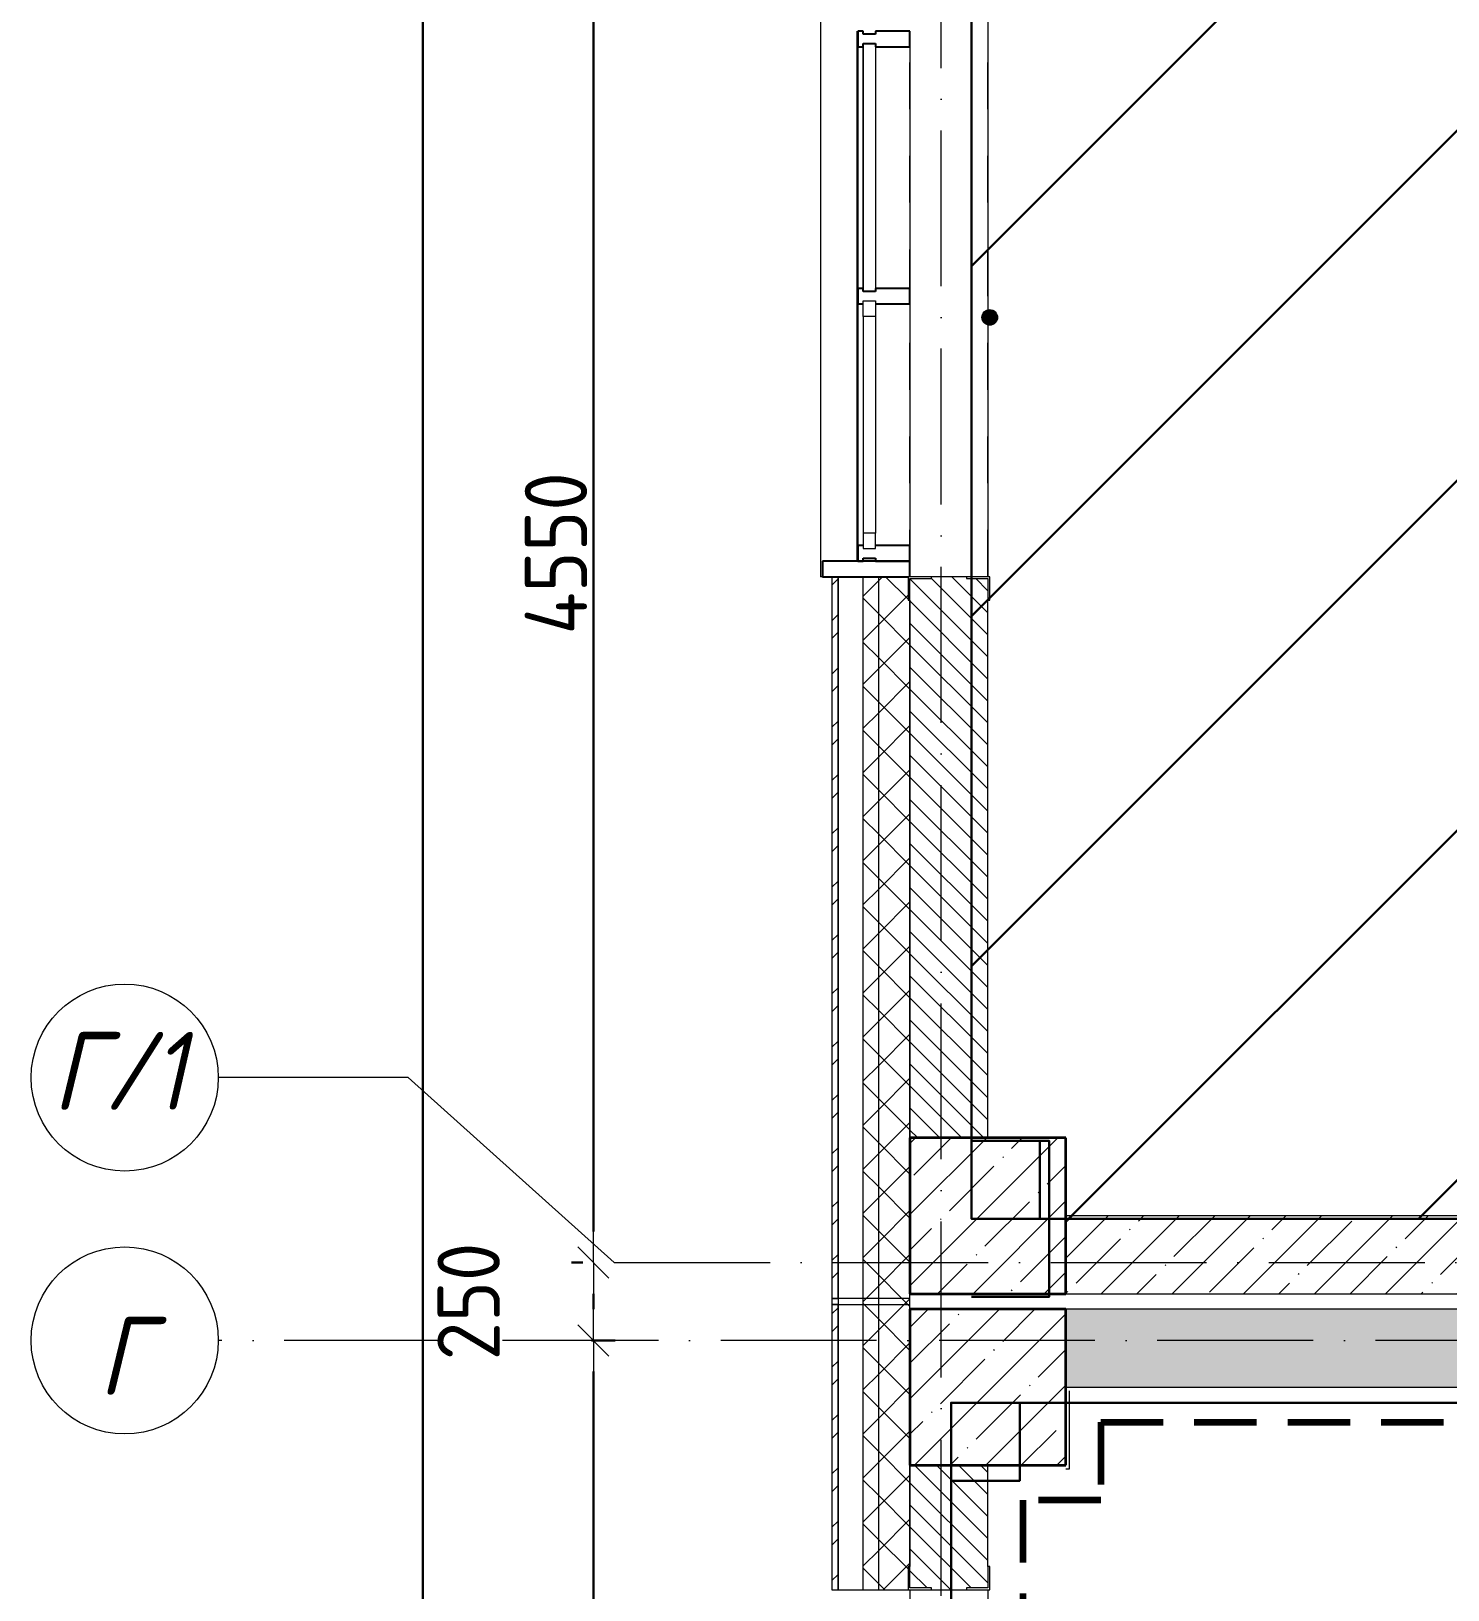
# Model space of a CAD drawing. Header units: millimetres. Extents: x -17017 to 628417, y -109036 to 199237.
# Drawn here: x -12989 to -8445, y -95815 to -90815 of the extents above; entities that cross this region are included whole.
import ezdxf

# ---------------------------------------------------------------- set-up
doc = ezdxf.new("R2010")
doc.units = ezdxf.units.MM
for name, pattern in [('50_200_ШТРИХ_1Т_ш5_п1_п1_', [700, 500, -100, 0, -100]), ('Штрих короткий', [300, 150, -150]), ('Штриховая _2 мм - 1 мм_', [300, 200, -100])]:
    doc.linetypes.add(name, pattern=pattern)
for name, color, linetype, lineweight in [('0-1', 7, 'Continuous', 5), ('0-2', 7, 'Continuous', 9), ('Импосты витража', 7, 'Continuous', 9), ('Импосты витража-1', 7, 'Continuous', 25), ('Каркас_Импост', 7, 'Continuous', 13), ('Каркас_Импост-1', 7, 'Continuous', 9), ('Марки стен', 7, 'Continuous', 9), ('Несущие колонны', 7, 'Continuous', 9), ('Несущие колонны-1', 7, 'Continuous', 35), ('Обобщенные модели', 7, 'Continuous', 9), ('Общие ребра', 7, 'Continuous', 9), ('Окна', 7, 'Continuous', 9), ('Оси', 7, 'Continuous', 9), ('Оси-1', 7, 'Continuous', 20), ('Оси-2', 7, '50_200_ШТРИХ_1Т_ш5_п1_п1_', 9), ('Остекление-1', 7, 'Continuous', 9), ('Перемычка-1', 7, 'Штрих короткий', 9), ('Размеры', 7, 'Continuous', 15), ('Стены', 7, 'Continuous', 9), ('Стены-1', 7, 'Continuous', 13), ('стяжа', 7, 'Continuous', 30), ('Штриховка разреза-1', 7, 'Continuous', 9)]:
    doc.layers.add(name, color=color, linetype=linetype, lineweight=lineweight)
doc.layers.add('СТ-1_1', color=7, linetype='Штриховая _2 мм - 1 мм_', lineweight=90, true_color=0x888888)
doc.layers.get('0-2').off()
doc.styles.add('ISOCPEUR_I_1', font='isocpeui.ttf', dxfattribs={"width": 0.85, "height": 2.5})
doc.styles.add('СПДС', font='isocpeur.ttf', dxfattribs={"width": 0.9})
doc.dimstyles.new('Размера А3', dxfattribs={"dimtxt": 200, "dimasz": 100, "dimexe": 70, "dimexo": 100, "dimgap": 20, "dimtad": 1, "dimdec": 0, "dimrnd": 10, "dimzin": 0, "dimdsep": 46, "dimtxsty": 'СПДС', "dimblk": 'ARROWHEAD_6', "dimcen": 1, "dimclrd": 256, "dimclre": 256, "dimclrt": 256, "dimazin": 0, "dimtfac": 1, "dimtdec": 0, "dimtmove": 2, "dimatfit": 3, "dimfxl": 1, "dimtolj": 1, "dimtzin": 0, "dimarcsym": 0})
pattern_1 = [(135, (0, 0), (-35.35534, -35.35534), [])]
pattern_2 = [(45, (0, 0), (-70.71068, 70.71068), []), (135, (0, 0), (-70.71068, -70.71068), [])]
pattern_3 = [(45, (0, 0), (-114.04925, 114.04925), []), (45, (114.05, 0), (-114.04925, 114.04925), [201.612, -40.322, 3.353, -36.97])]
pattern_4 = [(45, (0, 0), (-85.5366, 85.5366), []), (45, (57.02, 0), (-85.5366, 85.5366), [])]

# ---------------------------------------------------------------- blocks, each defined once
blk = doc.blocks.new('Ось сетки - Круг_Ø6_00__ISO-2_5_0_9K_-16731441-АИ2_02_План отделки стен 2-го этажа _Часть 2_')
at = {"layer": 'Оси-1'}
blk.add_circle((0, 0), 3, dxfattribs=at)
blk = doc.blocks.new('ARROWHEAD_6')
at = {"color": 0, "linetype": 'Continuous'}
for p, q in [((0, 0), (-1, 0)), ((-0.5, -0.5), (0.5, 0.5))]:
    blk.add_line(p, q, dxfattribs=at)
blk = doc.blocks.new('*D675')
at = {"layer": 'Defpoints', "color": 0, "transparency": 16777216}
for p in [(-11291.7, -95015.3), (-11185.6, -95015.3), (-11291.7, -98415.3)]:
    blk.add_point(p, dxfattribs=at)
at = {"layer": 'Размеры', "lineweight": -2, "transparency": 16777216}
for p, q in [((-11191.7, -95015.3), (-11115.6, -95015.3)), ((-11185.6, -98315.3), (-11185.6, -95115.3)), ((-11191.7, -98415.3), (-11115.6, -98415.3))]:
    blk.add_line(p, q, dxfattribs=at)
at = {"layer": 'Размеры', "lineweight": -2, "transparency": 16777216, "xscale": 100, "yscale": 100, "zscale": 100}
for p, rotation in [((-11185.6, -95015.3), 90), ((-11185.6, -98415.3), 270)]:
    blk.add_blockref('ARROWHEAD_6', p, dxfattribs=dict(at, rotation=rotation))
at = {"layer": 'Размеры', "transparency": 16777216, "insert": (-11305.6, -96715.3), "char_height": 200, "width": 2.564, "attachment_point": 5, "rotation": 90, "style": 'СПДС'}
blk.add_mtext('\\A1;3400', dxfattribs=at)
blk = doc.blocks.new('*D676')
at = {"layer": 'Defpoints', "color": 0, "transparency": 16777216}
for p in [(-11185.6, -94765.3), (-11118.8, -94765.3), (-11291.7, -95015.3)]:
    blk.add_point(p, dxfattribs=at)
at = {"layer": 'Размеры', "lineweight": -2, "transparency": 16777216}
for p, q in [((-11218.8, -94765.3), (-11255.6, -94765.3)), ((-11185.6, -94915.3), (-11185.6, -94865.3)), ((-11191.7, -95015.3), (-11115.6, -95015.3))]:
    blk.add_line(p, q, dxfattribs=at)
at = {"layer": 'Размеры', "lineweight": -2, "transparency": 16777216, "xscale": 100, "yscale": 100, "zscale": 100}
for p, rotation in [((-11185.6, -94765.3), 90), ((-11185.6, -95015.3), 270)]:
    blk.add_blockref('ARROWHEAD_6', p, dxfattribs=dict(at, rotation=rotation))
at = {"layer": 'Размеры', "transparency": 16777216, "insert": (-11585.6, -94890.3), "char_height": 200, "width": 1.866, "attachment_point": 5, "rotation": 90, "style": 'СПДС'}
blk.add_mtext('\\A1;250', dxfattribs=at)
blk = doc.blocks.new('*D677')
at = {"layer": 'Defpoints', "color": 0, "transparency": 16777216}
for p in [(-11291.7, -90215.3), (-11185.6, -90215.3), (-11118.8, -94765.3)]:
    blk.add_point(p, dxfattribs=at)
at = {"layer": 'Размеры', "lineweight": -2, "transparency": 16777216}
for p, q in [((-11191.7, -90215.3), (-11115.6, -90215.3)), ((-11185.6, -94665.3), (-11185.6, -90315.3)), ((-11218.8, -94765.3), (-11255.6, -94765.3))]:
    blk.add_line(p, q, dxfattribs=at)
at = {"layer": 'Размеры', "lineweight": -2, "transparency": 16777216, "xscale": 100, "yscale": 100, "zscale": 100}
for p, rotation in [((-11185.6, -90215.3), 90), ((-11185.6, -94765.3), 270)]:
    blk.add_blockref('ARROWHEAD_6', p, dxfattribs=dict(at, rotation=rotation))
at = {"layer": 'Размеры', "transparency": 16777216, "insert": (-11305.6, -92490.3), "char_height": 200, "width": 2.564, "attachment_point": 5, "rotation": 90, "style": 'СПДС'}
blk.add_mtext('\\A1;4550', dxfattribs=at)
blk = doc.blocks.new('*D686')
at = {"layer": 'Defpoints', "color": 0, "transparency": 16777216}
for p in [(-11838.1, -56765.3), (-11732, -56765.3), (-11838.1, -106215.3)]:
    blk.add_point(p, dxfattribs=at)
at = {"layer": 'Размеры', "lineweight": -2, "transparency": 16777216}
for p, q in [((-11738.1, -56765.3), (-11662, -56765.3)), ((-11732, -106115.3), (-11732, -56865.3)), ((-11738.1, -106215.3), (-11662, -106215.3))]:
    blk.add_line(p, q, dxfattribs=at)
at = {"layer": 'Размеры', "lineweight": -2, "transparency": 16777216, "xscale": 100, "yscale": 100, "zscale": 100}
for p, rotation in [((-11732, -56765.3), 90), ((-11732, -106215.3), 270)]:
    blk.add_blockref('ARROWHEAD_6', p, dxfattribs=dict(at, rotation=rotation))
at = {"layer": 'Размеры', "transparency": 16777216, "insert": (-11852, -81490.3), "char_height": 200, "width": 3.261, "attachment_point": 5, "rotation": 90, "style": 'СПДС'}
blk.add_mtext('\\A1;49450', dxfattribs=at)
blk = doc.blocks.new('BSC_Колонна _Прямоугольная - 500х500-V41-АИ2_02_План отделки стен 2-го этажа _Часть 2_')
at = {"layer": 'Несущие колонны'}
h = blk.add_hatch(dxfattribs=at)
h.set_pattern_fill('FP_49', color=256, style=0, pattern_type=2)
h.set_pattern_definition([(45, (-150, -11600), (-114.0493, 114.0493), []), (45, (-35.95, -11600), (-114.0493, 114.0493), [201.612, -40.322, 3.353, -36.97])])
h.paths.add_polyline_path([(-250, -250), (250, -250), (250, 250), (-250, 250)], flags=0)
at = {"layer": 'Несущие колонны-1'}
for p, q in [((250, 250), (-250, 250)), ((-250, 250), (-250, -250)), ((250, -250), (250, 250)), ((-250, -250), (250, -250))]:
    blk.add_line(p, q, dxfattribs=at)
blk = doc.blocks.new('Проем_Дверь_Прямоугольный - 1800х2700h_оконные проемы-25805030-АИ2_02_План отделки стен 2-го этажа _Часть 2_')
at = {"layer": 'Перемычка-1'}
for p, q in [((900, 125), (-900, 125)), ((900, -125), (-900, -125))]:
    blk.add_line(p, q, dxfattribs=at)
blk = doc.blocks.new('BSC_Колонна _Прямоугольная - 500х500-V148-АИ2_02_План отделки стен 2-го этажа _Часть 2_')
at = {"layer": 'Несущие колонны'}
h = blk.add_hatch(dxfattribs=at)
h.set_pattern_fill('FP_149', color=256, style=0, pattern_type=2)
h.set_pattern_definition([(45, (-150, -11050), (-114.0493, 114.0493), []), (45, (-35.95, -11050), (-114.0493, 114.0493), [201.612, -40.322, 3.353, -36.97])])
h.paths.add_polyline_path([(-250, -250), (250, -250), (250, 250), (-250, 250)], flags=0)
at = {"layer": 'Несущие колонны-1'}
for p, q in [((250, 250), (-250, 250)), ((-250, 250), (-250, -250)), ((250, -250), (250, 250)), ((-250, -250), (250, -250))]:
    blk.add_line(p, q, dxfattribs=at)
blk = doc.blocks.new('PNS_Панель прямоугольная2 - Нр_Стекло - 40мм-26243474-АИ2_02_План отделки стен 2-го этажа _Часть 2_')
at = {"layer": 'Каркас_Импост'}
for p, q in [((-397.5, 0), (-397.5, 40)), ((-397.5, 40), (-347.5, 40)), ((-347.5, 40), (-347.5, 0)), ((397.5, 40), (347.5, 40)), ((347.5, 40), (347.5, 0)), ((397.5, 0), (397.5, 40)), ((-347.5, 0), (-397.5, 0)), ((347.5, 0), (397.5, 0))]:
    blk.add_line(p, q, dxfattribs=at)
at = {"layer": 'Каркас_Импост-1'}
for p, q in [((-347.5, 40), (347.5, 40)), ((-347.5, 0), (347.5, 0))]:
    blk.add_line(p, q, dxfattribs=at)
blk = doc.blocks.new('Прямоугольный импост - Импост структурный с накладкой - 150мм-25647633-АИ2_02_План отделки стен 2-го этажа _Часть 2_')
at = {"layer": 'Импосты витража-1'}
for p, q in [((-25, 0), (-25, 17)), ((-25, 17), (25, 17)), ((-15, 0), (-25, 0)), ((-15, -40), (-15, 0)), ((25, 17), (25, 0)), ((-25, -150), (-25, -40)), ((-25, -40), (-15, -40)), ((25, -40), (25, -150)), ((25, -150), (-25, -150))]:
    blk.add_line(p, q, dxfattribs=at)
blk = doc.blocks.new('Прямоугольный импост - Импост структурный с накладкой - 150мм-25647642-АИ2_02_План отделки стен 2-го этажа _Часть 2_')
at = {"layer": 'Импосты витража'}
for p, q in [((42475, -100), (43250, -100)), ((42475, -267), (43250, -267))]:
    blk.add_line(p, q, dxfattribs=at)
blk = doc.blocks.new('Прямоугольный импост - Импост структурный с накладкой - 150мм-V150-АИ2_02_План отделки стен 2-го этажа _Часть 2_')
at = {"layer": 'Импосты витража-1'}
for p, q in [((-25, 0), (-25, 17)), ((-25, 17), (25, 17)), ((25, 0), (15, 0)), ((15, 0), (15, -40)), ((25, 17), (25, 0)), ((-25, -150), (-25, -40)), ((15, -40), (25, -40)), ((25, -40), (25, -150)), ((25, -150), (-25, -150))]:
    blk.add_line(p, q, dxfattribs=at)
blk = doc.blocks.new('PNS_Панель прямоугольная1 - Нр_Стекло - 40мм-25259299-АИ2_02_План отделки стен 2-го этажа _Часть 2_')
at = {"layer": 'Остекление-1'}
for p, q in [((-387.5, 40), (387.5, 40)), ((-397.5, 0), (397.5, 0)), ((387.5, 0), (-387.5, 0))]:
    blk.add_line(p, q, dxfattribs=at)
blk = doc.blocks.new('Прямоугольный импост - Импост структурный с накладкой - 150мм-25647644-АИ2_02_План отделки стен 2-го этажа _Часть 2_')
at = {"layer": 'Импосты витража-1'}
for p, q in [((-25, 0), (-25, 17)), ((-25, 17), (25, 17)), ((-15, 0), (-25, 0)), ((-15, -40), (-15, 0)), ((25, 0), (15, 0)), ((15, 0), (15, -40)), ((25, 17), (25, 0)), ((-25, -150), (-25, -40)), ((-25, -40), (-15, -40)), ((15, -40), (25, -40)), ((25, -40), (25, -150)), ((25, -150), (-25, -150))]:
    blk.add_line(p, q, dxfattribs=at)
blk = doc.blocks.new('Прямоугольный импост - Откос НВФ_50х280 мм-25993834-АИ2_02_План отделки стен 2-го этажа _Часть 2_')
at = {"layer": 'Импосты витража-1'}
for p, q in [((-50, 130), (0, 130)), ((-50, -150), (-50, 130)), ((0, 130), (0, -144)), ((0, -150), (-50, -150))]:
    blk.add_line(p, q, dxfattribs=at)
blk = doc.blocks.new('Фахверк_СКБ_Уголок - 250_2700-27497298-АИ2_02_План отделки стен 2-го этажа _Часть 2_')
at = {"layer": 'Обобщенные модели'}
for p, q in [((200, 181), (125, 181)), ((125, 181), (125, 106)), ((131, 106), (131, 175)), ((131, 175), (200, 175)), ((200, 175), (200, 181)), ((125, 106), (131, 106)), ((131, -6), (125, -6)), ((125, -6), (125, -81)), ((131, -75), (131, -6)), ((125, -81), (200, -81)), ((200, -75), (131, -75)), ((200, -81), (200, -75))]:
    blk.add_line(p, q, dxfattribs=at)
blk = doc.blocks.new('Стены 5 - Стены 4-30145060-АИ2_02_План отделки стен 2-го этажа _Часть 2_')
at = {"layer": 'Стены-1'}
for p, q in [((-1843.5, 41030.2), (-1843.5, 41010.2)), ((-1593.5, 41030.2), (-1843.5, 41030.2)), ((-1843.5, 41010.2), (-1593.5, 41010.2)), ((-1593.5, 41010.2), (-1593.5, 41030.2))]:
    blk.add_line(p, q, dxfattribs=at)
blk = doc.blocks.new('Отлив_СКБ - Отлив витража_120_НВФ-31885689-АИ2_02_План отделки стен 2-го этажа _Часть 2_')
at = {"layer": 'Окна'}
for p, q in [((0, 113), (0, 120)), ((1800, 120), (0, 120)), ((1800, 120), (1800, 113)), ((50, 2), (1750, 2))]:
    blk.add_line(p, q, dxfattribs=at)
blk = doc.blocks.new('0125-Р-ОО-Ш2-АР-о_23_10_2024_rvt-1-АИ2_02_План отделки стен 2-го этажа _Часть 2_')
at = {"layer": 'Штриховка разреза-1'}
h = blk.add_hatch(dxfattribs=at)
h.set_pattern_fill('FP_80', color=256, style=0, pattern_type=2)
h.set_pattern_definition(pattern_4)
h.paths.add_polyline_path([(-350, 11335), (-330, 11335), (-330, 13650), (-350, 13650), (-350, 12505.4)], flags=0)
h.paths.add_polyline_path([(-350, 15450), (-330, 15450), (-330, 16900), (-350, 16900), (-350, 16201.6)], flags=0)
h.paths.add_polyline_path([(-330, 18700), (-330, 19900), (-350, 19900), (-350, 18700)], flags=0)
h.paths.add_polyline_path([(-330, 21700), (-330, 22900), (-350, 22900), (-350, 21700)], flags=0)
h.paths.add_polyline_path([(-330, 24700), (-330, 25900), (-350, 25900), (-350, 24700)], flags=0)
h.paths.add_polyline_path([(-330, 27700), (-330, 28625), (-350, 28625), (-350, 27700)], flags=0)
h = blk.add_hatch(dxfattribs=at)
h.set_pattern_fill('FP_81', color=256, style=0, pattern_type=2)
h.set_pattern_definition(pattern_2)
h.paths.add_polyline_path([(-200, 11335), (-200, 13650), (-250, 13650), (-250, 11335)], flags=0)
h.paths.add_polyline_path([(-200, 15450), (-200, 16900), (-250, 16900), (-250, 15450)], flags=0)
h.paths.add_polyline_path([(-200, 18700), (-200, 19900), (-250, 19900), (-250, 18700)], flags=0)
h.paths.add_polyline_path([(-200, 21700), (-200, 22900), (-250, 22900), (-250, 21700)], flags=0)
h.paths.add_polyline_path([(-200, 24700), (-200, 25900), (-250, 25900), (-250, 24700)], flags=0)
h.paths.add_polyline_path([(-200, 27700), (-200, 28550), (-250, 28550), (-250, 27700)], flags=0)
h = blk.add_hatch(dxfattribs=at)
h.set_pattern_fill('FP_81', color=256, style=0, pattern_type=2)
h.set_pattern_definition(pattern_2)
h.paths.add_polyline_path([(-200, 11335), (-100, 11335), (-100, 13575), (-106, 13575), (-106, 13650), (-200, 13650), (-200, 11350)], flags=0)
h.paths.add_polyline_path([(-106, 15450), (-106, 15525), (-100, 15525), (-100, 16825), (-106, 16825), (-106, 16900), (-200, 16900), (-200, 15450)], flags=0)
h.paths.add_polyline_path([(-200, 18700), (-106, 18700), (-106, 18775), (-100, 18775), (-100, 19825), (-106, 19825), (-106, 19900), (-200, 19900), (-200, 18973.7)], flags=0)
h.paths.add_polyline_path([(-200, 21700), (-106, 21700), (-106, 21775), (-100, 21775), (-100, 22825), (-106, 22825), (-106, 22900), (-200, 22900), (-200, 21706)], flags=0)
h.paths.add_polyline_path([(-106, 24700), (-106, 24775), (-100, 24775), (-100, 25825), (-106, 25825), (-106, 25900), (-200, 25900), (-200, 24700)], flags=0)
h.paths.add_polyline_path([(-106, 27700), (-106, 27775), (-100, 27775), (-100, 28550), (-200, 28550), (-200, 27700)], flags=0)
h = blk.add_hatch(dxfattribs=at)
h.set_pattern_fill('FP_2', color=256, style=0, pattern_type=2)
h.set_pattern_definition(pattern_1)
h.paths.add_polyline_path([(-100, 11850), (150, 11850), (149.2, 13644), (81, 13644), (81, 13650), (-31, 13650), (-31, 13644), (-100, 13644), (-100, 12505.4)], flags=0)
h.paths.add_polyline_path([(81, 15450), (81, 15456), (150, 15456), (150, 15750), (-100, 15750), (-100, 15456), (-31, 15456), (-31, 15450)], flags=0)
h = blk.add_hatch(dxfattribs=at)
h.set_pattern_fill('FP_1', color=256, style=0, pattern_type=2)
h.set_pattern_definition(pattern_3)
h.paths.add_polyline_path([(7450, 11350), (7450, 11600), (400, 11600), (400, 11350), (7139.2, 11350)], flags=0)
h = blk.add_hatch(dxfattribs=at)
h.set_pattern_fill('FP_80', color=256, style=0, pattern_type=2)
h.set_pattern_definition(pattern_4)
h.paths.add_polyline_path([(-350, -350), (-330, -350), (-330, 4050), (-350, 4050), (-350, 1416.9)], flags=0)
h.paths.add_polyline_path([(-330, 5850), (-330, 8600), (-350, 8600), (-350, 5850)], flags=0)
h.paths.add_polyline_path([(-330, 10400), (-330, 11315), (-350, 11315), (-350, 10400)], flags=0)
h = blk.add_hatch(dxfattribs=at)
h.set_pattern_fill('FP_81', color=256, style=0, pattern_type=2)
h.set_pattern_definition(pattern_2)
h.paths.add_polyline_path([(-250, -250), (-200, -250), (-200, 4050), (-250, 4050), (-250, 1416.9)], flags=0)
h.paths.add_polyline_path([(-250, 5850), (-200, 5850), (-200, 8600), (-250, 8600), (-250, 6961.2)], flags=0)
h.paths.add_polyline_path([(-200, 10400), (-200, 11335), (-250, 11335), (-250, 10400)], flags=0)
h = blk.add_hatch(dxfattribs=at)
h.set_pattern_fill('FP_81', color=256, style=0, pattern_type=2)
h.set_pattern_definition(pattern_2)
h.paths.add_polyline_path([(-200, -200), (-100, -200), (-100, 4050), (-200, 4050), (-200, 1416.9)], flags=0)
h.paths.add_polyline_path([(-100, 5850), (-100, 8525), (-106, 8525), (-106, 8600), (-200, 8600), (-200, 5850)], flags=0)
h.paths.add_polyline_path([(-200, 10400), (-106, 10400), (-106, 10475), (-100, 10475), (-100, 11335), (-200, 11335), (-200, 10657.3)], flags=0)
h = blk.add_hatch(dxfattribs=at)
h.set_pattern_fill('FP_1', color=256, style=0, pattern_type=2)
h.set_pattern_definition(pattern_3)
h.paths.add_polyline_path([(25900, 11050), (25900, 11300), (25000, 11300), (25000, 11050)], flags=0)
h.paths.add_polyline_path([(22900, 11050), (22900, 11300), (15250, 11300), (15250, 11050), (20187, 11050)], flags=0)
h.paths.add_polyline_path([(12731.1, 11050), (13150, 11050), (13150, 11300), (11950, 11300), (11950, 11050)], flags=0)
h.paths.add_polyline_path([(7139.2, 11050), (7950, 11050), (7950, 11300), (400, 11300), (400, 11050), (5275.2, 11050)], flags=0)
h = blk.add_hatch(dxfattribs=at)
h.set_pattern_fill('FP_2', color=256, style=0, pattern_type=2)
h.set_pattern_definition(pattern_1)
h.paths.add_polyline_path([(147.3, 8150), (150, 8150), (150, 8594), (81, 8594), (81, 8600), (-31, 8600), (-31, 8594), (-100, 8594), (-100, 8150)], flags=0)
h.paths.add_polyline_path([(81, 10400), (81, 10406), (150, 10406), (150, 10800), (-100, 10800), (-100, 10406), (-31, 10406), (-31, 10400)], flags=0)
at = {"layer": 'Общие ребра'}
for p, q in [((-330, 13650), (-330, 11335)), ((-330, 11335), (-330, 13650)), ((-250, 11335), (-250, 13650)), ((-200, 11335), (-200, 13650)), ((-100, 11850), (-100, 13575)), ((-100, 13575), (-100, 11850)), ((-330, 10400), (-330, 11315)), ((-330, 11315), (-330, 10400)), ((-250, 10400), (-250, 11335)), ((-200, 10400), (-200, 11335)), ((-100, 10800), (-100, 10475)), ((-100, 10475), (-100, 10800))]:
    blk.add_line(p, q, dxfattribs=at)
at = {"layer": 'Стены'}
for p, q in [((150, 15447.5), (150, 13650)), ((150, 10400), (150, 8600))]:
    blk.add_line(p, q, dxfattribs=at)
at = {"layer": 'Стены-1'}
for p, q in [((-350, 13650), (-350, 11335)), ((-330, 13650), (-350, 13650)), ((-106, 13650), (-330, 13650)), ((81, 13650), (-31, 13650)), ((150, 11850), (150, 13575)), ((7150, 11600), (400, 11600)), ((-350, 11335), (-330, 11335)), ((-350, 11315), (-350, 10400)), ((-330, 11315), (-350, 11315)), ((-330, 11335), (-330, 11315)), ((-100, 11335), (-100, 11350)), ((-100, 11300), (-100, 11335)), ((400, 11350), (7450, 11350)), ((7950, 11300), (400, 11300)), ((400, 11050), (7950, 11050)), ((150, 10475), (150, 10800)), ((-350, 10400), (-330, 10400)), ((-330, 10400), (-106, 10400)), ((-31, 10400), (81, 10400))]:
    blk.add_line(p, q, dxfattribs=at)
at = {"layer": '0-2'}
for name, p, rotation in [('Отлив_СКБ - Отлив витража_120_НВФ-31885689-АИ2_02_План отделки стен 2-го этажа _Часть 2_', (-267, 13650), 90), ('Проем_Дверь_Прямоугольный - 1800х2700h_оконные проемы-25805030-АИ2_02_План отделки стен 2-го этажа _Часть 2_', (25, 14550), 269.9999999999999), ('PNS_Панель прямоугольная1 - Нр_Стекло - 40мм-25259299-АИ2_02_План отделки стен 2-го этажа _Часть 2_', (-250, 14962.5), 269.9999999999977), ('Прямоугольный импост - Импост структурный с накладкой - 150мм-25647642-АИ2_02_План отделки стен 2-го этажа _Часть 2_', (0, 57825), 270.0000000000001), ('Прямоугольный импост - Импост структурный с накладкой - 150мм-25647642-АИ2_02_План отделки стен 2-го этажа _Часть 2_', (0, 57000), 270.0000000000001), ('PNS_Панель прямоугольная2 - Нр_Стекло - 40мм-26243474-АИ2_02_План отделки стен 2-го этажа _Часть 2_', (-250, 14137.5), 269.9999999999977), ('Фахверк_СКБ_Уголок - 250_2700-27497298-АИ2_02_План отделки стен 2-го этажа _Часть 2_', (-25, 13775), 269.9999999999999), ('Фахверк_СКБ_Уголок - 250_2700-27497298-АИ2_02_План отделки стен 2-го этажа _Часть 2_', (75, 10275), 89.99999999999991), ('Проем_Дверь_Прямоугольный - 1800х2700h_оконные проемы-25805030-АИ2_02_План отделки стен 2-го этажа _Часть 2_', (25, 9500), 89.99999999999991)]:
    blk.add_blockref(name, p, dxfattribs=dict(at, rotation=rotation))
at = {"layer": '0-2', "extrusion": (0, 0, -1), "rotation": 270.0000000000023}
for name, p in [('Прямоугольный импост - Импост структурный с накладкой - 150мм-25647644-АИ2_02_План отделки стен 2-го этажа _Часть 2_', (250, 15375)), ('Прямоугольный импост - Импост структурный с накладкой - 150мм-25647633-АИ2_02_План отделки стен 2-го этажа _Часть 2_', (250, 14550)), ('Прямоугольный импост - Импост структурный с накладкой - 150мм-V150-АИ2_02_План отделки стен 2-го этажа _Часть 2_', (250, 13725)), ('Прямоугольный импост - Откос НВФ_50х280 мм-25993834-АИ2_02_План отделки стен 2-го этажа _Часть 2_', (250, 13650))]:
    blk.add_blockref(name, p, dxfattribs=at)
at = {"layer": '0-2'}
for name, p in [('BSC_Колонна _Прямоугольная - 500х500-V41-АИ2_02_План отделки стен 2-го этажа _Часть 2_', (150, 11600)), ('Стены 5 - Стены 4-30145060-АИ2_02_План отделки стен 2-го этажа _Часть 2_', (1493.5, -29695.2)), ('BSC_Колонна _Прямоугольная - 500х500-V148-АИ2_02_План отделки стен 2-го этажа _Часть 2_', (150, 11050))]:
    blk.add_blockref(name, p, dxfattribs=at)
blk = doc.blocks.new('2ч2эт')
at = {"layer": 'Марки стен'}
h = blk.add_hatch(color=256, dxfattribs=at)
edge = h.paths.add_edge_path(flags=0)
edge.add_arc((-9914.1, -91733.4), 25, 0, 360)
blk.add_circle((-9914.1, -91733.4), 25, dxfattribs=at)
at = {"layer": 'Оси'}
for p, q in [((-11779.5, -94172), (-12388.8, -94172)), ((-11118.8, -94765.3), (-11779.5, -94172))]:
    blk.add_line(p, q, dxfattribs=at)
at = {"layer": 'СТ-1_1'}
for p, q in [((-9558.1, -95277.3), (17967.9, -95277.3)), ((-9558.1, -95277.3), (-9558.1, -95527.3)), ((-9558.1, -95527.3), (-9808.1, -95527.3)), ((-9808.1, -95527.3), (-9808.1, -97527.3))]:
    blk.add_line(p, q, dxfattribs=at)
at = {"layer": 'Стены-1'}
for p, q in [((-9658.1, -95427.3), (-9658.1, -95177.3)), ((-9670.1, -95427.3), (-9658.1, -95427.3))]:
    blk.add_line(p, q, dxfattribs=at)
at = {"layer": 'стяжа'}
for points in [[(-2388, -91955.4), (-2388, -94625.1), (-9973, -94625.1), (-9973, -89495.1), (-9686, -89495.1)], [(-9973, -92615.1), (-9973, -94625.1), (-3003, -94625.1), (-3003, -92615.1)], [(-9973, -94145.1), (-9973, -94625.1), (-7673, -94625.1), (-7673, -94145.1)], [(2042, -94365.3), (2042, -95215.3), (-9973, -95215.3)], [(-9973, -94375.1), (-9973, -94375.1), (-9723, -94375.1), (-9723, -94875.1), (-9973, -94875.1)], [(-2138, -95215.3), (-10038, -95215.3), (-10038, -98325.3)]]:
    blk.add_lwpolyline(points, dxfattribs=at)
for points in [[(-9973, -94625.1), (-9753, -94625.1), (-9753, -94375.1), (-9973, -94375.1)], [(-10038, -95465.3), (-9818, -95465.3), (-9818, -95215.3), (-10038, -95215.3)]]:
    blk.add_lwpolyline(points, close=True, dxfattribs=at)
at = {"layer": '0-1'}
blk.add_blockref('0125-Р-ОО-Ш2-АР-о_23_10_2024_rvt-1-АИ2_02_План отделки стен 2-го этажа _Часть 2_', (-10070.1, -106215.3), dxfattribs=at)
blk = doc.blocks.new('ось2эт')
at = {"layer": 'Оси-2'}
for p, q in [((-10070.1, -108435.9), (-10070.1, -54635.1)), ((-11118.8, -94765.3), (15729.9, -94765.3)), ((96138.3, -95015.3), (-12388.8, -95015.3))]:
    blk.add_line(p, q, dxfattribs=at)
at = {"layer": 'Оси-1', "xscale": 99.99999999999993, "yscale": 99.99999999999993, "zscale": 99.99999999999993}
for p, rotation in [((-12688.8, -94172), 269.9999999999996), ((-12688.8, -95015.3), 89.99999999999982)]:
    blk.add_blockref('Ось сетки - Круг_Ø6_00__ISO-2_5_0_9K_-16731441-АИ2_02_План отделки стен 2-го этажа _Часть 2_', p, dxfattribs=dict(at, rotation=rotation))
at = {"layer": 'Оси', "char_height": 250, "attachment_point": 1, "style": 'ISOCPEUR_I_1'}
for s, insert, width in [('\\fISOCPEUR|b0|i1|c204|p34|;\\W.9;Г', (-12920.5, -94025.4), 202.025), ('/1', (-12753.8, -94025.4), 346.329), ('\\fISOCPEUR|b0|i1|c204|p34|;\\W.9;Г', (-12772.6, -94939.2), 202.025)]:
    blk.add_mtext(s, dxfattribs=dict(at, insert=insert, width=width))
at = {"layer": 'Размеры'}
for base, p1, p2, picture, middle in [((-11732, -56765.3), (-11838.1, -106215.3), (-11838.1, -56765.3), '*D686', (-11852, -81490.3)), ((-11185.6, -90215.3), (-11118.8, -94765.3), (-11291.7, -90215.3), '*D677', (-11305.6, -92490.3)), ((-11185.6, -94765.3), (-11291.7, -95015.3), (-11118.8, -94765.3), '*D676', (-11585.6, -94890.3)), ((-11185.6, -95015.3), (-11291.7, -98415.3), (-11291.7, -95015.3), '*D675', (-11305.6, -96715.3))]:
    dim = blk.add_linear_dim(base=base, p1=p1, p2=p2, angle=90, dimstyle='Размера А3', dxfattribs=at)
    dim.commit()
    dim.dimension.update_dxf_attribs({"geometry": picture, "text_midpoint": middle})

msp = doc.modelspace()

# ---------------------------------------------------------------- hatches: boundary and pattern name
at = {"layer": 'стяжа'}
h = msp.add_hatch(dxfattribs=at)
h.set_pattern_fill('ANSI31', color=5, scale=250)
h.set_pattern_definition([(45, (4472.5, -59163.1), (-561.266, 561.266), [])])
h.paths.add_polyline_path([(13742, -89400.5), (12812, -89400.5), (6162, -89400.5), (6162, -89950.4), (12812, -89960.5), (12812, -94460.5), (13012, -94460.5), (13012, -94955.3), (15112, -94955.3), (15112, -94443.1), (15322, -94443.1), (15322, -94230.5), (15762, -94230.5), (15762, -90460.5), (15322, -90460.5), (15322, -89960.5), (13742, -89960.5)])
h.paths.add_polyline_path([(15592, -66215.3), (15192, -66215.3), (15192, -65695.3), (15592, -65695.3), (15592, -63285.3), (15464.5, -63285.3), (15464.5, -62800.4), (15592, -62800.4), (15592, -60875.3), (15362, -60875.3), (15362, -60625.3), (12222, -60625.3), (12222, -61275.3), (9132, -61275.3), (9132, -60575.3), (8692, -60575.3), (8692, -60325.3), (9912, -60325.3), (9912, -58904.6), (9862, -58904.6), (9862, -58299.1), (9912, -58299.1), (9912, -56925.3), (6812, -56925.3), (6812, -57175.3), (6312, -57175.3), (6062, -57175.3), (6062, -56925.3), (2562, -56925.3), (2562, -57345.3), (2042, -57345.3), (2042, -56925.3), (-2138, -56925.3), (-2138, -58005.3), (-2388, -58005.3), (-2388, -57961), (-2788, -57961), (-2788, -56925.3), (-9668, -56925.3), (-9668, -57165.3), (-9778, -57165.3), (-9778, -57376.1), (-9888, -57376.1), (-9888, -60155.3), (-9638, -60155.3), (-9638, -60655.3), (-9888, -60655.3), (-9888, -62707.2), (-9738, -62707.2), (-9738, -63240.1), (-9888, -63240.1), (-9888, -65675.3), (-9598, -65675.3), (-9598, -65925.3), (-2888, -65925.3), (-2888, -63325.3), (-2388, -63325.3), (-2388, -61148.8), (-2758, -61148.8), (-2758, -59948.8), (-2388, -59948.8), (-2388, -59705.3), (-2138, -59705.3), (-2138, -72625.3), (-2388, -72625.3), (-2388, -72225.3), (-2788, -72225.3), (-2788, -70635.3), (-2388, -70635.3), (-2388, -69135.3), (-2788, -69135.3), (-2928.7, -69135.3), (-2928.7, -66175.1), (-9833, -66175.1), (-9833, -66315.1), (-9973, -66315.1), (-9973, -68675.1), (-9723, -68675.1), (-9723, -69175.1), (-9833, -69175.1), (-9833, -69315.1), (-9973, -69315.1), (-9973, -71540.3), (-9833, -71540.3), (-9833, -71675.1), (-9723, -71675.1), (-9723, -72175.1), (-9973, -72175.1), (-9973, -77655.1), (-9723, -77655.1), (-9723, -78155.1), (-9738, -78155.1), (-9738, -78390.1), (-9973, -78390.1), (-9973, -80457.8), (-9755.8, -80457.8), (-9755.8, -80675.1), (-9723, -80675.1), (-9723, -81175.1), (-9787.7, -81175.1), (-9787.7, -81360.3), (-9973, -81360.3), (-9973, -86532.6), (-9750.6, -86532.6), (-9750.6, -86755.1), (-9723, -86755.1), (-9723, -87255.1), (-9838.3, -87255.1), (-9838.3, -87389.8), (-9973, -87389.8), (-9973, -89355.1), (-9686, -89355.1), (-9686, -89495.1), (-9973, -89495.1), (-9973, -89703.9), (-9853.5, -89703.9), (-9853.5, -89945.4), (-9723, -89945.4), (-9723, -90445.4), (-9973, -90445.4), (-9973, -94375.1), (-9723, -94375.1), (-9723, -94625.1), (-7673, -94625.1), (-7673, -94145.1), (-3003, -94145.1), (-3003, -92615.1), (-2388, -92615.1), (-2388, -91955.4), (-2138, -91955.4), (-2138, -94925.3), (2042, -94925.3), (2042, -94365.3), (2562, -94365.3), (2562, -94625.3), (5572, -94625.3), (5572, -94285.3), (6162, -94285.3), (6162, -92315.3), (6162, -91180.3), (6162, -89960.6), (6154.9, -89960.6), (2562, -89950.4), (2562, -90475.4), (2042, -90475.4), (2042, -89950.4), (2042, -89945.4), (2201, -89945.4), (2201, -87175.4), (2042, -87175.4), (2042, -85985.4), (1200.5, -85985.4), (1200.5, -77695.3), (2042, -77695.3), (2178.2, -77695.3), (2178.2, -72220.3), (2042, -72220.3), (2042, -71695.3), (2042, -71690.3), (2562, -71690.3), (2562, -71882.4), (5852, -71882.4), (5852, -71690.3), (5852, -71421.7), (6562, -71421.7), (6562, -71285.3), (7012, -71285.3), (7012, -71695.3), (15592, -71695.3)])
h.paths.add_polyline_path([(7012, -69615.3), (6562, -69615.3), (6562, -69446.8), (6102, -69446.8), (6102, -63155.3), (6562, -63155.3), (6562, -58775.3), (6812, -58775.3), (6812, -60325.3), (7112, -60325.3), (7112, -60575.3), (7112, -60825.3), (7112, -62175.3), (6812, -62175.3), (6812, -63055.3), (7012, -63055.3)], flags=16)
h.paths.add_polyline_path([(2562, -66200.3), (2042, -66200.3), (2042, -65675.3), (2042, -65670.3), (2562, -65670.3)], flags=16)
h.paths.add_polyline_path([(-2138, -74325.3), (-2138, -84740.1), (-2388, -84740.1), (-2388, -84500.1), (-2798, -84500.1), (-2798, -84000.1), (-2388, -84000.1), (-2388, -82235.1), (-2968, -82235.1), (-2968, -80395.1), (-2388, -80395.1), (-2388, -78605.3), (-2918, -78605.3), (-2918, -74465.3), (-2388, -74465.3), (-2388, -74325.3)], flags=16)
h.paths.add_polyline_path([(2562, -60695.3), (2042, -60695.3), (2042, -60170.3), (2562, -60170.3)], flags=16)
h.paths.add_polyline_path([(-2138, -86440.1), (-2138, -86640.1), (-2138, -90775.4), (-2388, -90775.4), (-2388, -90475.4), (-2658, -90475.4), (-2758, -90475.4), (-2758, -89495.1), (-8616, -89495.1), (-8616, -89355.1), (-3003, -89355.1), (-3003, -87055.1), (-2703, -87055.1), (-2703, -86640.1), (-2388, -86640.1), (-2388, -86440.1)], flags=16)
h.paths.add_polyline_path([(-2138, -89950.4), (-2658, -89950.4), (-2658, -89945.4), (-2138, -89945.4)], flags=0)

# ---------------------------------------------------------------- linework, layer by layer
msp.add_lwpolyline([(30835.6, -95215.3), (-10038, -95215.3), (-10038, -98325.3), (30835.6, -98325.3)], close=True, dxfattribs=at)

# ---------------------------------------------------------------- block references
for name in ['ось2эт', '2ч2эт']:
    msp.add_blockref(name, (0, 0), dxfattribs=at)

doc.saveas('drawing.dxf')
